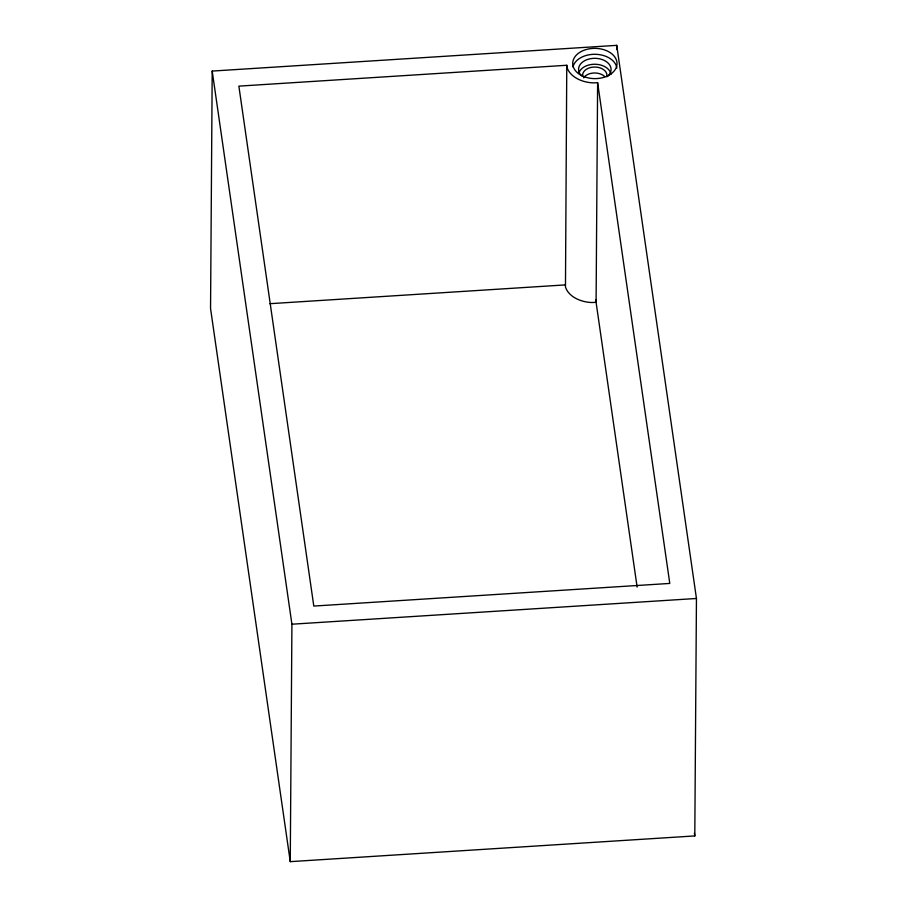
<?xml version="1.0" encoding="UTF-8"?>
<svg xmlns="http://www.w3.org/2000/svg" width="907" height="907" viewBox="0 0 907 907"><rect width="100%" height="100%" fill="white"/><g stroke="black" fill="none" stroke-linecap="round" stroke-linejoin="round"><path stroke-width="1.36" d="M212.204 71.075L210.549 308.516L290.263 861.65L694.796 835.925L696.451 598.484L616.737 45.35L212.204 71.075L291.918 624.209L290.263 861.65M597.622 82.684L596.092 302.326L591.715 302.53A28.457 19.444 0.4 0 1 565.469 286.975L566.773 65.27L238.87 86.131L313.799 606.069L669.785 583.428L597.622 82.684L593.246 82.888A28.457 19.444 0.4 0 1 567 67.345L566.773 65.27M616.715 49.59L616.737 45.35M269.844 303.698L565.242 284.911M291.918 624.209L696.451 598.484M694.388 833.125L694.796 835.925M595.695 299.582L637.122 587.056M583.632 77.821A12.199 8.333 0.4 0 1 604.652 76.483M572.963 66.88A22.153 15.136 0.4 0 1 595.548 54.295A22.153 15.136 0.4 0 1 616.862 68.025M581.602 75.848A16.258 11.111 0.4 0 1 584.233 60.95A16.258 11.111 0.4 0 1 606.193 61.529A16.258 11.111 0.4 0 1 607.384 76.517M579.029 72.549A16.258 11.111 0.4 0 1 596.012 64.284A16.258 11.111 0.4 0 1 610.955 74.329M582.645 76.131A12.199 8.333 0.4 0 1 595.173 67.039A12.199 8.333 0.4 0 1 606.806 76.766M580.809 75.134A22.153 15.136 0.4 0 0 616.715 66.03A22.153 15.136 0.4 0 0 587.056 49.295A22.153 15.136 0.4 0 0 580.809 75.134"/></g></svg>
